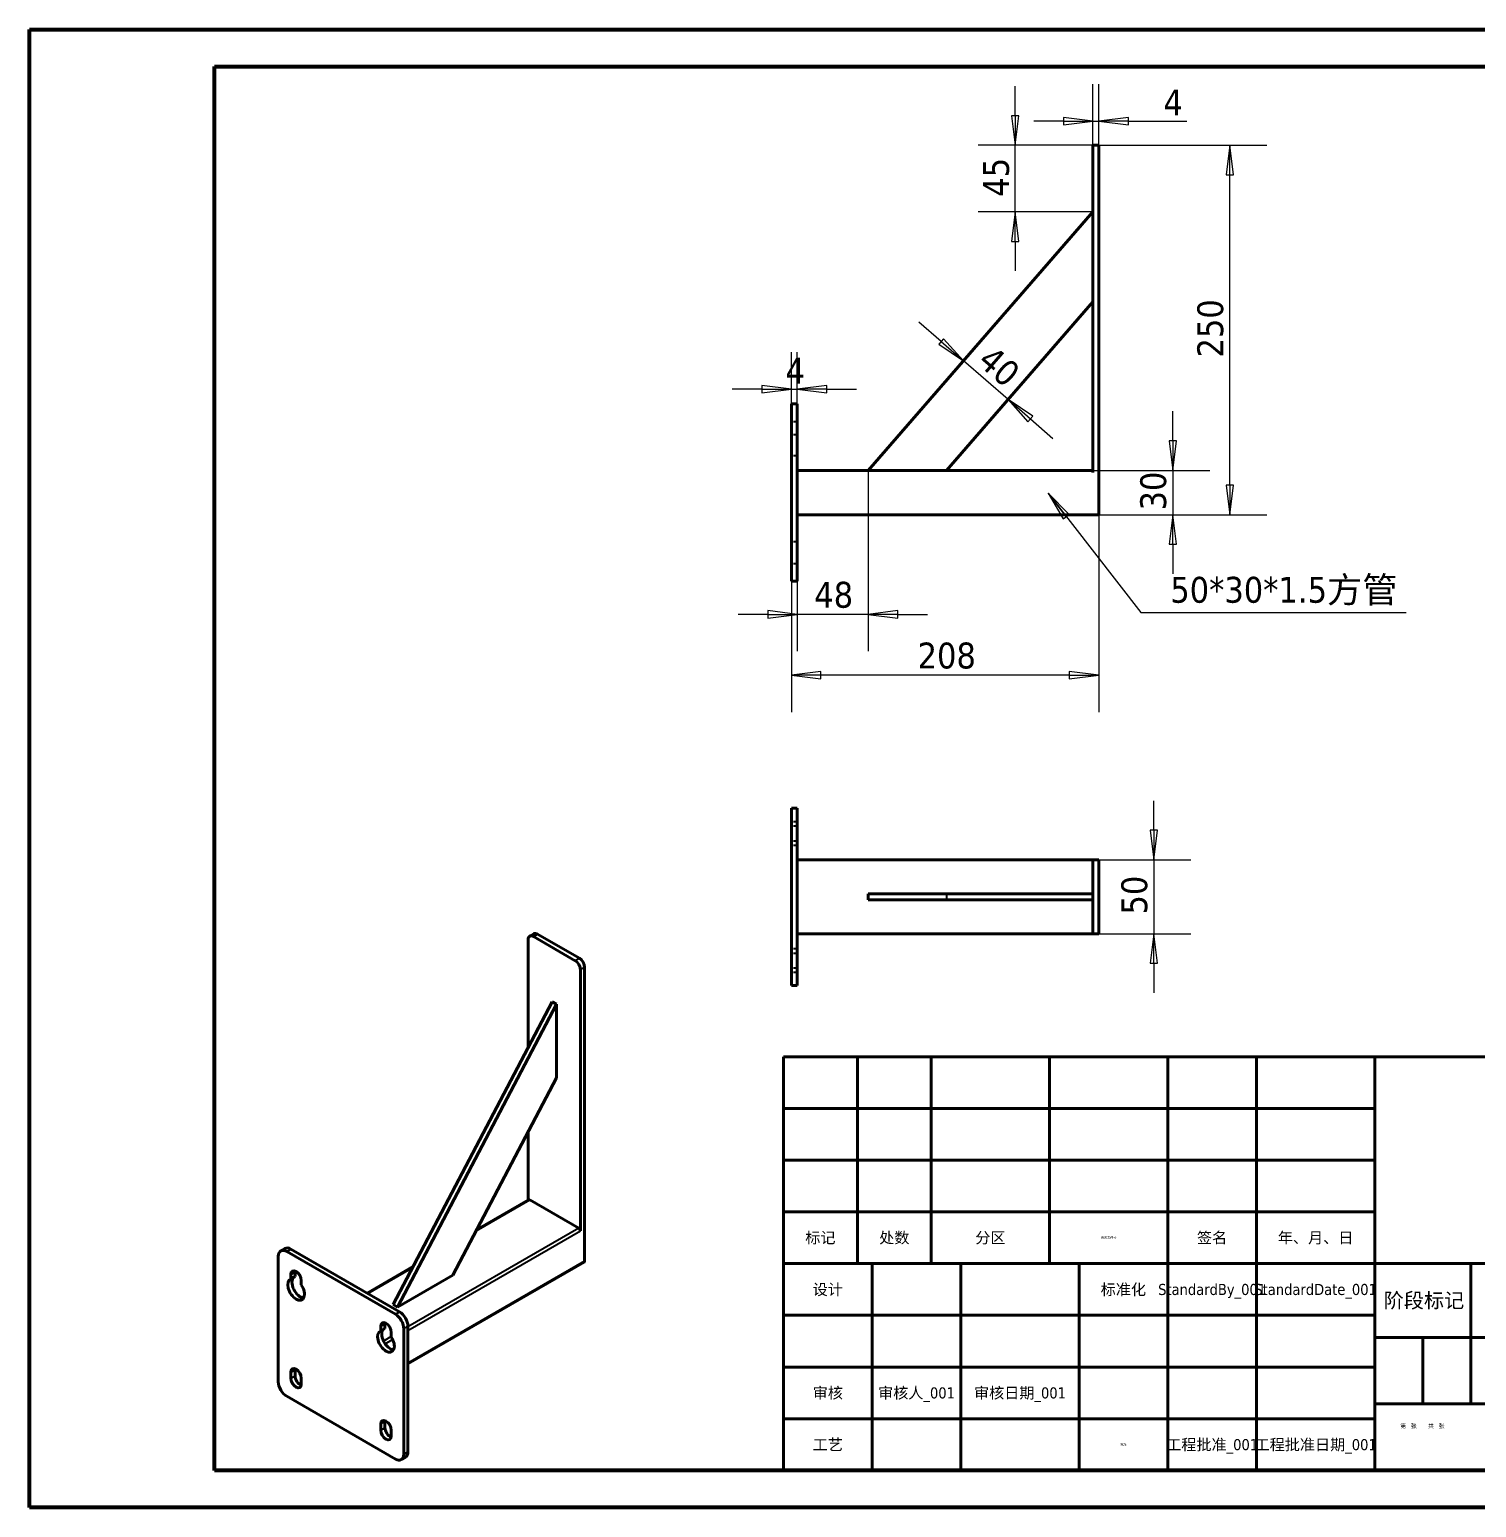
# Model space of a CAD drawing. Header units: millimetres. Extents: x -147 to 5905, y -378 to 2638.
# Drawn here: x -147 to 832, y 25 to 1025 of the extents above; entities that cross this region are included whole.
import ezdxf
from ezdxf.enums import TextEntityAlignment as Align

# ---------------------------------------------------------------- set-up
doc = ezdxf.new("R2010")
doc.units = ezdxf.units.MM
doc.header["$LTSCALE"] = 5
doc.linetypes.add('DASHED', pattern=[0.2067, 0.1654, -0.0413])
for name, color, linetype, lineweight in [('可见 (ISO)', 7, 'Continuous', 50), ('可见窄的 (ISO)', 7, 'Continuous', 35), ('图框 (ISO)', 7, 'Continuous', 70), ('尺寸 (ISO)', 7, 'Continuous', 25), ('标题 (ISO)', 7, 'Continuous', 50), ('符号 (ISO)', 7, 'Continuous', 25), ('隐藏 (ISO)', 7, 'DASHED', 35)]:
    doc.layers.add(name, color=color, linetype=linetype, lineweight=lineweight)
doc.styles.add('文本样式13', font='tahoma.ttf')
doc.styles.add('文本样式14', font='tahoma.ttf')
doc.styles.add('注释文本 (ISO)', font='tahoma.ttf')
doc.dimstyles.new('默认 (GB)', dxfattribs={"dimscale": 5, "dimtxt": 3.5, "dimasz": 4, "dimexe": 5, "dimexo": 0, "dimgap": 0.75, "dimtad": 1, "dimtoh": 1, "dimrnd": 1e-08, "dimdsep": 46, "dimtxsty": '注释文本 (ISO)', "dimblk": 'Filled-1', "dimcen": 0.09, "dimdle": 10, "dimclrd": 256, "dimclre": 256, "dimclrt": 256, "dimaunit": 1, "dimadec": 3, "dimazin": 2, "dimtfac": 1, "dimtmove": 0, "dimatfit": 3, "dimldrblk": 'Filled-1', "dimfxl": 0, "dimtolj": 1, "dimtzin": 0, "dimlwd": -1, "dimlwe": -1, "dimarcsym": 0})
doc.dimstyles.new('默认 - 类型 1 (GB)$7', dxfattribs={"dimscale": 5, "dimtxt": 3.5, "dimasz": 4, "dimexe": 5, "dimexo": 0, "dimgap": 0.75, "dimtad": 1, "dimrnd": 1e-08, "dimdsep": 46, "dimtxsty": '注释文本 (ISO)', "dimblk": 'Filled-1', "dimcen": 0.09, "dimdle": 10, "dimclrd": 256, "dimclre": 256, "dimclrt": 256, "dimaunit": 1, "dimadec": 3, "dimazin": 2, "dimtfac": 1, "dimtmove": 0, "dimatfit": 3, "dimldrblk": 'Filled-1', "dimfxl": 0, "dimtolj": 1, "dimtzin": 0, "dimlwd": -1, "dimlwe": -1, "dimarcsym": 0})

# ---------------------------------------------------------------- blocks, each defined once
blk = doc.blocks.new('图框 1')
at = {"layer": '图框 (ISO)'}
for p, q in [((5, 205), (292, 205)), ((5, 5), (5, 205)), ((292, 205), (292, 5)), ((30, 200), (287, 200)), ((30, 10), (30, 200)), ((287, 200), (287, 10)), ((287, 10), (30, 10)), ((292, 5), (5, 5))]:
    blk.add_line(p, q, dxfattribs=at)
blk = doc.blocks.new('Filled-1')
at = {"color": 0}
for p, q in [((0, 0), (-1, 0.125)), ((-1, 0.125), (-1, -0.125)), ((-1, 0), (0, 0)), ((-1, -0.125), (0, 0))]:
    blk.add_line(p, q, dxfattribs=at)
at = {"color": 0, "flags": 128}
blk.add_lwpolyline([(-1, -0.125), (0, 0), (-1, 0.125), (-1, -0.125)], dxfattribs=at)
at = {"color": 0}
blk.add_solid([(-1, -0.125), (0, 0), (-1, 0.125), (-1, -0.125)], dxfattribs=at)
blk = doc.blocks.new('*D6')
at = {"layer": 'Defpoints', "color": 0}
for p in [(576.4, 963.1), (572.4, 946.7), (576.4, 946.7)]:
    blk.add_point(p, dxfattribs=at)
at = {"layer": '尺寸 (ISO)'}
for p, q in [((572.4, 946.7), (572.4, 988.1)), ((576.4, 946.7), (576.4, 988.1)), ((552.4, 963.1), (532.4, 963.1)), ((572.4, 963.1), (576.4, 963.1)), ((596.4, 963.1), (636, 963.1))]:
    blk.add_line(p, q, dxfattribs=at)
at = {"layer": '尺寸 (ISO)', "linetype": 'ByBlock', "xscale": 20, "yscale": 20, "zscale": 20}
blk.add_blockref('Filled-1', (572.4, 963.1), dxfattribs=at)
at = {"layer": '尺寸 (ISO)', "linetype": 'ByBlock', "xscale": 20, "yscale": 20, "zscale": 20, "rotation": 180}
blk.add_blockref('Filled-1', (576.4, 963.1), dxfattribs=at)
at = {"layer": '尺寸 (ISO)', "insert": (620.1, 984.4), "char_height": 17.5, "attachment_point": 1, "style": '注释文本 (ISO)'}
blk.add_mtext('\\A1;4', dxfattribs=at)
blk = doc.blocks.new('*D7')
at = {"layer": 'Defpoints', "color": 0}
for p in [(372.4, 781.7), (368.4, 771.7), (372.4, 771.7)]:
    blk.add_point(p, dxfattribs=at)
at = {"layer": '尺寸 (ISO)'}
for p, q in [((368.4, 771.7), (368.4, 806.7)), ((372.4, 771.7), (372.4, 806.7)), ((348.4, 781.7), (328.4, 781.7)), ((368.4, 781.7), (372.4, 781.7)), ((392.4, 781.7), (412.4, 781.7))]:
    blk.add_line(p, q, dxfattribs=at)
at = {"layer": '尺寸 (ISO)', "linetype": 'ByBlock', "xscale": 20, "yscale": 20, "zscale": 20}
blk.add_blockref('Filled-1', (368.4, 781.7), dxfattribs=at)
at = {"layer": '尺寸 (ISO)', "linetype": 'ByBlock', "xscale": 20, "yscale": 20, "zscale": 20, "rotation": 180}
blk.add_blockref('Filled-1', (372.4, 781.7), dxfattribs=at)
at = {"layer": '尺寸 (ISO)', "insert": (364.4, 802.9), "char_height": 17.5, "attachment_point": 1, "style": '注释文本 (ISO)'}
blk.add_mtext('\\A1;4', dxfattribs=at)
blk = doc.blocks.new('*D8')
at = {"layer": 'Defpoints', "color": 0}
for p in [(572.4, 726.7), (576.4, 696.7), (626.4, 696.7)]:
    blk.add_point(p, dxfattribs=at)
at = {"layer": '尺寸 (ISO)'}
for p, q in [((626.4, 746.7), (626.4, 766.7)), ((572.4, 726.7), (651.4, 726.7)), ((626.4, 726.7), (626.4, 696.7)), ((576.4, 696.7), (651.4, 696.7)), ((626.4, 676.7), (626.4, 656.7))]:
    blk.add_line(p, q, dxfattribs=at)
at = {"layer": '尺寸 (ISO)', "linetype": 'ByBlock', "xscale": 20, "yscale": 20, "zscale": 20}
for p, rotation in [((626.4, 726.7), 270), ((626.4, 696.7), 90)]:
    blk.add_blockref('Filled-1', p, dxfattribs=dict(at, rotation=rotation))
at = {"layer": '尺寸 (ISO)', "insert": (604.4, 699.6), "char_height": 17.5, "attachment_point": 1, "rotation": 90, "style": '注释文本 (ISO)'}
blk.add_mtext('\\A1;30', dxfattribs=at)
blk = doc.blocks.new('*D9')
at = {"layer": 'Defpoints', "color": 0}
for p in [(484.8, 800.8), (484.8, 800.8), (515, 774.6)]:
    blk.add_point(p, dxfattribs=at)
at = {"layer": '尺寸 (ISO)'}
for p, q in [((469.7, 813.9), (454.6, 827)), ((515, 774.6), (484.8, 800.8)), ((530.1, 761.5), (545.2, 748.3))]:
    blk.add_line(p, q, dxfattribs=at)
at = {"layer": '尺寸 (ISO)', "linetype": 'ByBlock', "xscale": 20, "yscale": 20, "zscale": 20}
for p, rotation in [((484.8, 800.8), 319.0233523190332), ((515, 774.6), 139.0233523190332)]:
    blk.add_blockref('Filled-1', p, dxfattribs=dict(at, rotation=rotation))
at = {"layer": '尺寸 (ISO)', "insert": (504.9, 812.4), "char_height": 17.5, "attachment_point": 1, "rotation": 319.0234, "style": '注释文本 (ISO)'}
blk.add_mtext('\\A1;40', dxfattribs=at)
blk = doc.blocks.new('*D10')
at = {"layer": 'Defpoints', "color": 0}
for p in [(372.4, 726.7), (420.4, 726.7), (372.4, 629.3)]:
    blk.add_point(p, dxfattribs=at)
at = {"layer": '尺寸 (ISO)'}
for p, q in [((372.4, 726.7), (372.4, 604.3)), ((420.4, 726.7), (420.4, 604.3)), ((352.4, 629.3), (332.4, 629.3)), ((420.4, 629.3), (372.4, 629.3)), ((440.4, 629.3), (460.4, 629.3))]:
    blk.add_line(p, q, dxfattribs=at)
at = {"layer": '尺寸 (ISO)', "linetype": 'ByBlock', "xscale": 20, "yscale": 20, "zscale": 20}
blk.add_blockref('Filled-1', (372.4, 629.3), dxfattribs=at)
at = {"layer": '尺寸 (ISO)', "linetype": 'ByBlock', "xscale": 20, "yscale": 20, "zscale": 20, "rotation": 180}
blk.add_blockref('Filled-1', (420.4, 629.3), dxfattribs=at)
at = {"layer": '尺寸 (ISO)', "insert": (383.9, 651.3), "char_height": 17.5, "attachment_point": 1, "style": '注释文本 (ISO)'}
blk.add_mtext('\\A1;48', dxfattribs=at)
blk = doc.blocks.new('*D11')
at = {"layer": 'Defpoints', "color": 0}
for p in [(519.7, 946.7), (572.4, 946.7), (572.4, 901.7)]:
    blk.add_point(p, dxfattribs=at)
at = {"layer": '尺寸 (ISO)'}
for p, q in [((519.7, 966.7), (519.7, 986.7)), ((572.4, 946.7), (494.7, 946.7)), ((519.7, 901.7), (519.7, 946.7)), ((572.4, 901.7), (494.7, 901.7)), ((519.7, 881.7), (519.7, 861.7))]:
    blk.add_line(p, q, dxfattribs=at)
at = {"layer": '尺寸 (ISO)', "linetype": 'ByBlock', "xscale": 20, "yscale": 20, "zscale": 20}
for p, rotation in [((519.7, 946.7), 270), ((519.7, 901.7), 90)]:
    blk.add_blockref('Filled-1', p, dxfattribs=dict(at, rotation=rotation))
at = {"layer": '尺寸 (ISO)', "insert": (498.1, 911.9), "char_height": 17.5, "attachment_point": 1, "rotation": 90, "style": '注释文本 (ISO)'}
blk.add_mtext('\\A1;45', dxfattribs=at)
blk = doc.blocks.new('*D12')
at = {"layer": 'Defpoints', "color": 0}
for p in [(576.4, 698.2), (368.4, 651.7), (368.4, 588.2)]:
    blk.add_point(p, dxfattribs=at)
at = {"layer": '尺寸 (ISO)'}
for p, q in [((576.4, 698.2), (576.4, 563.2)), ((368.4, 651.7), (368.4, 563.2)), ((556.4, 588.2), (388.4, 588.2))]:
    blk.add_line(p, q, dxfattribs=at)
at = {"layer": '尺寸 (ISO)', "linetype": 'ByBlock', "xscale": 20, "yscale": 20, "zscale": 20, "rotation": 180}
blk.add_blockref('Filled-1', (368.4, 588.2), dxfattribs=at)
at = {"layer": '尺寸 (ISO)', "linetype": 'ByBlock', "xscale": 20, "yscale": 20, "zscale": 20}
blk.add_blockref('Filled-1', (576.4, 588.2), dxfattribs=at)
at = {"layer": '尺寸 (ISO)', "insert": (453.8, 610.2), "char_height": 17.5, "attachment_point": 1, "style": '注释文本 (ISO)'}
blk.add_mtext('\\A1;208', dxfattribs=at)
blk = doc.blocks.new('*D13')
at = {"layer": 'Defpoints', "color": 0}
for p in [(576.4, 946.7), (665, 946.7), (576.4, 696.7)]:
    blk.add_point(p, dxfattribs=at)
at = {"layer": '尺寸 (ISO)'}
for p, q in [((576.4, 946.7), (690, 946.7)), ((665, 716.7), (665, 926.7)), ((576.4, 696.7), (690, 696.7))]:
    blk.add_line(p, q, dxfattribs=at)
at = {"layer": '尺寸 (ISO)', "linetype": 'ByBlock', "xscale": 20, "yscale": 20, "zscale": 20}
for p, rotation in [((665, 946.7), 90), ((665, 696.7), 270)]:
    blk.add_blockref('Filled-1', p, dxfattribs=dict(at, rotation=rotation))
at = {"layer": '尺寸 (ISO)', "insert": (643, 803.1), "char_height": 17.5, "attachment_point": 1, "rotation": 90, "style": '注释文本 (ISO)'}
blk.add_mtext('\\A1;250', dxfattribs=at)
blk = doc.blocks.new('*D27')
at = {"layer": 'Defpoints', "color": 0}
for p in [(572.4, 463.2), (572.4, 413.2), (613.6, 413.2)]:
    blk.add_point(p, dxfattribs=at)
at = {"layer": '尺寸 (ISO)'}
for p, q in [((613.6, 483.2), (613.6, 503.2)), ((572.4, 463.2), (638.6, 463.2)), ((613.6, 463.2), (613.6, 413.2)), ((572.4, 413.2), (638.6, 413.2)), ((613.6, 393.2), (613.6, 373.2))]:
    blk.add_line(p, q, dxfattribs=at)
at = {"layer": '尺寸 (ISO)', "linetype": 'ByBlock', "xscale": 20, "yscale": 20, "zscale": 20}
for p, rotation in [((613.6, 463.2), 270), ((613.6, 413.2), 90)]:
    blk.add_blockref('Filled-1', p, dxfattribs=dict(at, rotation=rotation))
at = {"layer": '尺寸 (ISO)', "insert": (591.6, 426.2), "char_height": 17.5, "attachment_point": 1, "rotation": 90, "style": '注释文本 (ISO)'}
blk.add_mtext('\\A1;50', dxfattribs=at)

msp = doc.modelspace()

# ---------------------------------------------------------------- linework, layer by layer
at = {"layer": '可见 (ISO)'}
for p, q in [((576.3891, 946.687), (572.3891, 946.687)), ((572.3891, 941.687), (572.3891, 946.687)), ((572.3891, 941.687), (572.3891, 725.187)), ((576.3891, 946.687), (576.3891, 941.687)), ((576.3891, 941.687), (576.3891, 698.187)), ((572.3891, 901.687), (420.3891, 726.687)), ((473.3709, 726.687), (572.3891, 840.6882)), ((368.3891, 763.687), (368.3891, 771.687)), ((368.3891, 771.687), (372.3891, 771.687)), ((372.3891, 763.687), (372.3891, 771.687)), ((368.3891, 763.687), (368.3891, 659.687)), ((372.3891, 763.687), (372.3891, 659.687)), ((572.3891, 726.687), (372.3891, 726.687)), ((372.3891, 696.687), (576.3891, 696.687)), ((576.3891, 698.187), (576.3891, 696.687)), ((368.3891, 651.687), (368.3891, 659.687)), ((368.3891, 651.687), (372.3891, 651.687)), ((372.3891, 651.687), (372.3891, 659.687)), ((368.3891, 490.1553), (368.3891, 498.1553)), ((368.3891, 498.1553), (372.3891, 498.1553)), ((368.3891, 490.1553), (368.3891, 386.1553)), ((372.3891, 490.1553), (372.3891, 498.1553)), ((372.3891, 490.1553), (372.3891, 386.1553)), ((572.3891, 463.1553), (372.3891, 463.1553)), ((576.3891, 463.1553), (572.3891, 463.1553)), ((572.3891, 458.1553), (572.3891, 463.1553)), ((576.3891, 463.1553), (576.3891, 458.1553)), ((572.3891, 458.1553), (572.3891, 418.1553)), ((576.3891, 458.1553), (576.3891, 418.1553)), ((420.3891, 436.1553), (420.3891, 440.1553)), ((420.3891, 440.1553), (572.3891, 440.1553)), ((572.3891, 436.1553), (420.3891, 436.1553)), ((191.3539, 411.5331), (194.1823, 413.1661)), ((193.8539, 411.2854), (222.1381, 394.9555)), ((196.6823, 412.9184), (224.9666, 396.5885)), ((372.3891, 413.1553), (572.3891, 413.1553)), ((572.3891, 413.1553), (572.3891, 418.1553)), ((572.3891, 413.1553), (576.3891, 413.1553)), ((576.3891, 418.1553), (576.3891, 413.1553)), ((190.3183, 336.1839), (190.3183, 409.2442)), ((228.5021, 390.4648), (228.5021, 191.6478)), ((225.6737, 388.8318), (225.6737, 212.0603)), ((368.3891, 378.1553), (368.3891, 386.1553)), ((372.3891, 378.1553), (372.3891, 386.1553)), ((368.3891, 378.1553), (372.3891, 378.1553)), ((99.1015, 162.254), (206.5818, 367.1946)), ((209.4102, 365.5616), (101.93, 160.621)), ((206.5818, 367.1946), (209.4102, 365.5616)), ((209.4102, 365.5616), (209.4102, 315.7564)), ((139.3937, 182.2507), (209.4102, 315.7564)), ((190.3183, 232.98), (190.3183, 279.3524)), ((155.4367, 212.8411), (190.629, 233.1593)), ((191.379, 233.0851), (224.613, 213.8974)), ((22.9767, 198.5761), (25.8051, 200.209)), ((21.3198, 109.9982), (21.3198, 194.9138)), ((26.9767, 198.1798), (100.5158, 155.722)), ((29.8051, 199.8128), (103.3442, 157.355)), ((109.001, 122.1466), (228.1914, 190.9612)), ((29.8051, 179.6004), (29.8051, 182.6664)), ((29.8051, 179.6004), (32.6335, 181.2334)), ((32.6335, 184.2994), (32.6335, 181.2334)), ((81.3381, 170.0602), (112.6879, 188.16)), ((139.3937, 182.2507), (101.93, 160.621)), ((36.8761, 178.5839), (36.8761, 175.518)), ((101.93, 160.621), (99.1015, 162.254)), ((90.6163, 144.4911), (90.6163, 147.557)), ((90.6163, 144.4911), (93.4447, 146.1241)), ((93.4447, 149.19), (93.4447, 146.1241)), ((97.6873, 143.4746), (97.6873, 140.4086)), ((106.1726, 145.924), (106.1726, 61.0084)), ((109.001, 147.557), (109.001, 62.6414)), ((29.8051, 112.4477), (29.8051, 116.5302)), ((32.6335, 118.1632), (32.6335, 114.0807)), ((36.8761, 112.4477), (36.8761, 108.3652)), ((100.5158, 57.7424), (26.9767, 100.2002)), ((90.6163, 77.3383), (90.6163, 81.4208)), ((93.4447, 83.0538), (93.4447, 78.9713)), ((97.6873, 77.3383), (97.6873, 73.2558)), ((104.5158, 57.3462), (107.3442, 58.9792))]:
    msp.add_line(p, q, dxfattribs=at)
for centre, major_axis, start_param, end_param in [((193.8539, 407.2029), (-2.5, 4.3301), 5.49778714, 7.06858347), ((196.6823, 408.8359), (-2.5, 4.3301), 5.49778714, 6.28318531), ((222.1381, 390.873), (2.5, -4.3301), 0.78539816, 2.35619449), ((224.9666, 392.506), (-2.5, 4.3301), 3.92699082, 5.49778714), ((191.379, 231.8603), (-0.75, 1.299), 5.49778714, 6.28318531), ((224.613, 212.6726), (0.75, -1.299), 0.78539816, 2.35619449), ((29.8051, 193.2808), (-4, 6.9282), 5.49778714, 6.28318531), ((26.9767, 191.6478), (-4, 6.9282), 5.49778714, 7.06858347), ((227.4414, 192.2602), (0.75, -1.299), 0, 0.78539816), ((33.3406, 180.6251), (-2.5, 4.3301), 3.92699082, 7.06858347), ((36.169, 174.0932), (-4, 6.9282), 0.11026663, 2.78022553), ((36.169, 182.2581), (2.5, -4.3301), 3.74285687, 3.92699082), ((33.3406, 172.4602), (4, -6.9282), 3.03132602, 7.96424826), ((94.1518, 145.5158), (-2.5, 4.3301), 3.92699082, 7.06858347), ((100.5158, 149.19), (4, -6.9282), 0.78539816, 2.35619449), ((103.3442, 150.823), (4, -6.9282), 0.78539816, 2.35619449), ((94.1518, 137.3508), (4, -6.9282), 3.03132602, 7.96424826), ((96.9802, 138.9838), (-4, 6.9282), 0.11026663, 2.78022553), ((96.9802, 147.1488), (2.5, -4.3301), 3.74285687, 3.92699082), ((33.3406, 114.4889), (-2.5, 4.3301), 3.92699082, 7.06858347), ((33.3406, 110.4064), (2.5, -4.3301), 3.92699082, 7.06858347), ((36.169, 116.1219), (2.5, -4.3301), 3.74285687, 3.92699082), ((36.169, 112.0394), (2.5, -4.3301), 3.92699082, 5.68192109), ((26.9767, 106.7322), (-4, 6.9282), 0.78539816, 2.35619449), ((94.1518, 79.3796), (-2.5, 4.3301), 3.92699082, 7.06858347), ((96.9802, 81.0126), (2.5, -4.3301), 3.74285687, 3.92699082), ((94.1518, 75.2971), (2.5, -4.3301), 3.92699082, 7.06858347), ((96.9802, 76.9301), (2.5, -4.3301), 3.92699082, 5.68192109), ((100.5158, 64.2744), (4, -6.9282), 5.49778714, 7.06858347), ((103.3442, 65.9074), (4, -6.9282), 0, 0.78539816)]:
    msp.add_ellipse(centre, major_axis=major_axis, ratio=0.57735027, start_param=start_param, end_param=end_param, dxfattribs=at)
at = {"layer": '可见窄的 (ISO)'}
for p, q in [((193.8539, 411.2854), (196.6823, 412.9184)), ((224.9666, 396.5885), (222.1381, 394.9555)), ((225.6737, 388.8318), (228.5021, 390.4648)), ((155.0551, 212.1135), (191.379, 233.0851)), ((224.613, 213.8974), (109.001, 147.1488)), ((109.001, 144.6993), (225.6737, 212.0603)), ((26.9767, 198.1798), (29.8051, 199.8128)), ((228.5021, 191.6478), (109.001, 122.6539)), ((29.8051, 182.6664), (32.6335, 184.2994)), ((81.7774, 169.8066), (112.3063, 187.4324)), ((100.5158, 155.722), (103.3442, 157.355)), ((90.6163, 147.557), (93.4447, 149.19)), ((97.6873, 140.6168), (92.4852, 137.6134)), ((106.1726, 145.924), (109.001, 147.557)), ((93.5459, 135.7762), (98.6468, 138.7213)), ((29.8051, 116.5302), (32.6335, 118.1632)), ((29.8051, 112.4477), (32.6335, 114.0807)), ((90.6163, 81.4208), (93.4447, 83.0538)), ((90.6163, 77.3383), (93.4447, 78.9713)), ((106.1726, 61.0084), (109.001, 62.6414))]:
    msp.add_line(p, q, dxfattribs=at)
at = {"layer": '标题 (ISO)'}
for p, q in [((363.0356, 330), (1263.0356, 330)), ((363.0356, 50), (363.0356, 330)), ((413.0356, 190), (413.0356, 330)), ((463.0356, 190), (463.0356, 330)), ((543.0356, 190), (543.0356, 330)), ((623.0356, 190), (623.0356, 330)), ((683.0356, 190), (683.0356, 330)), ((763.0356, 330), (763.0356, 50)), ((363.0356, 295), (763.0356, 295)), ((363.0356, 260), (763.0356, 260)), ((363.0356, 225), (763.0356, 225)), ((363.0356, 190), (763.0356, 190)), ((423.0356, 50), (423.0356, 190)), ((483.0356, 50), (483.0356, 190)), ((563.0356, 50), (563.0356, 190)), ((623.0356, 50), (623.0356, 190)), ((683.0356, 50), (683.0356, 190)), ((763.0356, 190), (1013.0356, 190)), ((828.0356, 140), (828.0356, 190)), ((363.0356, 155), (763.0356, 155)), ((1013.0356, 140), (763.0356, 140)), ((795.5356, 140), (795.5356, 95)), ((828.0356, 140), (828.0356, 95)), ((363.0356, 120), (763.0356, 120)), ((763.0356, 95), (1013.0356, 95)), ((363.0356, 85), (763.0356, 85)), ((1263.0356, 50), (363.0356, 50)), ((813.0356, 25), (1288.0356, 25))]:
    msp.add_line(p, q, dxfattribs=at)
at = {"layer": '隐藏 (ISO)', "ltscale": 1.523657}
for p, q in [((368.3891, 759.687), (372.3891, 759.687)), ((368.3891, 750.932), (372.3891, 750.932)), ((368.3891, 736.687), (372.3891, 736.687)), ((368.3891, 678.687), (372.3891, 678.687)), ((368.3891, 663.687), (372.3891, 663.687)), ((368.3891, 489.1553), (372.3891, 489.1553)), ((368.3891, 486.1553), (372.3891, 486.1553)), ((368.3891, 476.1553), (372.3891, 476.1553)), ((368.3891, 473.1553), (372.3891, 473.1553)), ((473.3709, 440.1553), (473.3709, 436.1553)), ((368.3891, 403.1553), (372.3891, 403.1553)), ((368.3891, 400.1553), (372.3891, 400.1553)), ((368.3891, 390.1553), (372.3891, 390.1553)), ((368.3891, 387.1553), (372.3891, 387.1553))]:
    msp.add_line(p, q, dxfattribs=at)

# ---------------------------------------------------------------- block references
at = {"xscale": 5, "yscale": 5, "zscale": 5}
msp.add_blockref('图框 1', (-171.9644, 0), dxfattribs=at)

# ---------------------------------------------------------------- texts
at = {"layer": '标题 (ISO)'}
for s, height, style, p in [('标记', 7.5, '文本样式13', (388.0356, 207.5)), ('处数', 7.5, '文本样式13', (438.0356, 207.5)), ('分区', 7.5, '文本样式13', (503.0356, 207.5)), ('签名', 7.5, '文本样式13', (653.0018, 207.4803)), ('年、月、日', 7.5, '文本样式13', (723.0356, 207.5)), ('设计', 7.5, '文本样式13', (393.0356, 172.5)), ('标准化', 7.5, '文本样式13', (593.0018, 172.4803)), ('阶段标记', 10, '文本样式14', (796.3103, 165.075)), ('审核', 7.5, '文本样式13', (393.0356, 102.5)), ('工艺', 7.5, '文本样式13', (393.0356, 67.5))]:
    msp.add_text(s, height=height, dxfattribs=dict(at, style=style)).set_placement(p, align=Align.MIDDLE_CENTER)
at = {"layer": '标题 (ISO)', "style": '注释文本 (ISO)'}
for s, insert, char_height, attachment_point in [('\\fTahoma|b0|i0;\\H1.5000;更改文件号', (583.0356, 207.5), 7.5, 5), ('\\fTahoma|b0|i0;\\H2.8000;第   张       共   张', (780.2995, 81.4623), 14, 1), ('\\fTahoma|b0|i0;\\H1.5000;批准', (593.0356, 67.5), 7.5, 5)]:
    msp.add_mtext(s, dxfattribs=dict(at, insert=insert, char_height=char_height, attachment_point=attachment_point))
at = {"layer": '标题 (ISO)', "style": '文本样式13'}
for tag, p in [('StandardBy_001', (653.0356, 172.5)), ('StandardDate_001', (723.0356, 172.5)), ('审核人_001', (453.0356, 102.5)), ('审核日期_001', (523.0356, 102.5)), ('工程批准_001', (653.0356, 67.5)), ('工程批准日期_001', (723.0356, 67.5))]:
    msp.add_attdef(tag, text='', height=7.5, dxfattribs=at).set_placement(p, align=Align.MIDDLE_CENTER)
at = {"layer": '符号 (ISO)', "insert": (624.7304, 654.6819), "char_height": 17.5, "width": 160.478127, "attachment_point": 1, "style": '注释文本 (ISO)'}
msp.add_mtext('\\fTahoma|b0|i0;50*30*1.5方管', dxfattribs=at)

# ---------------------------------------------------------------- dimensions: what is measured, and where the dimension line sits
at = {"layer": '尺寸 (ISO)'}
for base, p1, p2, angle, override, picture, middle in [((519.7076, 946.687), (572.3891, 901.687), (572.3891, 946.687), 90, {"dimgap": 0.75, "dimtoh": 0, "dimdec": 2, "dimtol": 0, "dimlim": 0, "dimtp": 0, "dimtm": 0, "dimtdec": 2, "dimtofl": 1, "dimatfit": 1}, '*D11', (519.7076, 924.187)), ((576.3891, 963.1428), (572.3891, 946.687), (576.3891, 946.687), 180, {"dimgap": 0.75, "dimtoh": 0, "dimdec": 2, "dimtol": 0, "dimlim": 0, "dimtp": 0, "dimtm": 0, "dimtdec": 2, "dimtofl": 1, "dimatfit": 1}, '*D6', (626.1742, 963.1428)), ((664.9758, 946.687), (576.3891, 696.687), (576.3891, 946.687), 90, {"dimgap": 0.75, "dimtoh": 0, "dimdec": 2, "dimtol": 0, "dimlim": 0, "dimtp": 0, "dimtm": 0, "dimtdec": 2, "dimtofl": 0, "dimatfit": 1}, '*D13', (664.9758, 821.687)), ((484.758, 800.7959), (514.9571, 774.5658), (484.758, 800.7959), 319.0233523, {"dimgap": 0.75, "dimtoh": 0, "dimdec": 2, "dimse1": 1, "dimse2": 1, "dimtol": 0, "dimlim": 0, "dimtp": 0, "dimtm": 0, "dimtdec": 2, "dimtofl": 1, "dimatfit": 1}, '*D9', (499.8575, 787.6808)), ((372.3891, 781.6779), (368.3891, 771.687), (372.3891, 771.687), 180, {"dimgap": 0.75, "dimtoh": 0, "dimdec": 2, "dimtol": 0, "dimlim": 0, "dimtp": 0, "dimtm": 0, "dimtdec": 2, "dimtofl": 1, "dimatfit": 1}, '*D7', (370.3891, 781.6779)), ((626.3891, 696.687), (572.3891, 726.687), (576.3891, 696.687), 90, {"dimgap": 0.75, "dimtoh": 0, "dimdec": 2, "dimtol": 0, "dimlim": 0, "dimtp": 0, "dimtm": 0, "dimtdec": 2, "dimtofl": 1, "dimatfit": 1}, '*D8', (626.3891, 711.687)), ((372.3891, 629.2682), (420.3891, 726.687), (372.3891, 726.687), 180, {"dimgap": 0.75, "dimtoh": 0, "dimdec": 2, "dimtol": 0, "dimlim": 0, "dimtp": 0, "dimtm": 0, "dimtdec": 2, "dimtofl": 0}, '*D10', (396.3891, 629.2682)), ((368.3891, 588.187), (576.3891, 698.187), (368.3891, 651.687), 180, {"dimgap": 0.75, "dimtoh": 0, "dimdec": 2, "dimtol": 0, "dimlim": 0, "dimtp": 0, "dimtm": 0, "dimtdec": 2, "dimtofl": 0, "dimatfit": 1}, '*D12', (472.3891, 588.187)), ((613.612, 413.1553), (572.3891, 463.1553), (572.3891, 413.1553), 90, {"dimgap": 0.75, "dimtoh": 0, "dimdec": 2, "dimtol": 0, "dimlim": 0, "dimtp": 0, "dimtm": 0, "dimtdec": 2, "dimtofl": 0}, '*D27', (613.612, 438.1553))]:
    dim = msp.add_linear_dim(base=base, p1=p1, p2=p2, angle=angle, dimstyle='默认 (GB)', override=override, dxfattribs=at)
    dim.commit()
    dim.dimension.update_dxf_attribs({"geometry": picture, "text_midpoint": middle, "dimtype": 160})

# ---------------------------------------------------------------- leaders
at = {"layer": '符号 (ISO)', "annotation_type": 0, "has_hookline": 1, "hookline_direction": 0, "text_width": 159.6341}
msp.add_leader([(542.0015, 711.2167), (604.7304, 630.4573), (624.7304, 630.4573)], dimstyle='默认 - 类型 1 (GB)$7', override={"dimgap": 0, "dimtad": 1}, dxfattribs=at)

doc.saveas('drawing.dxf')
